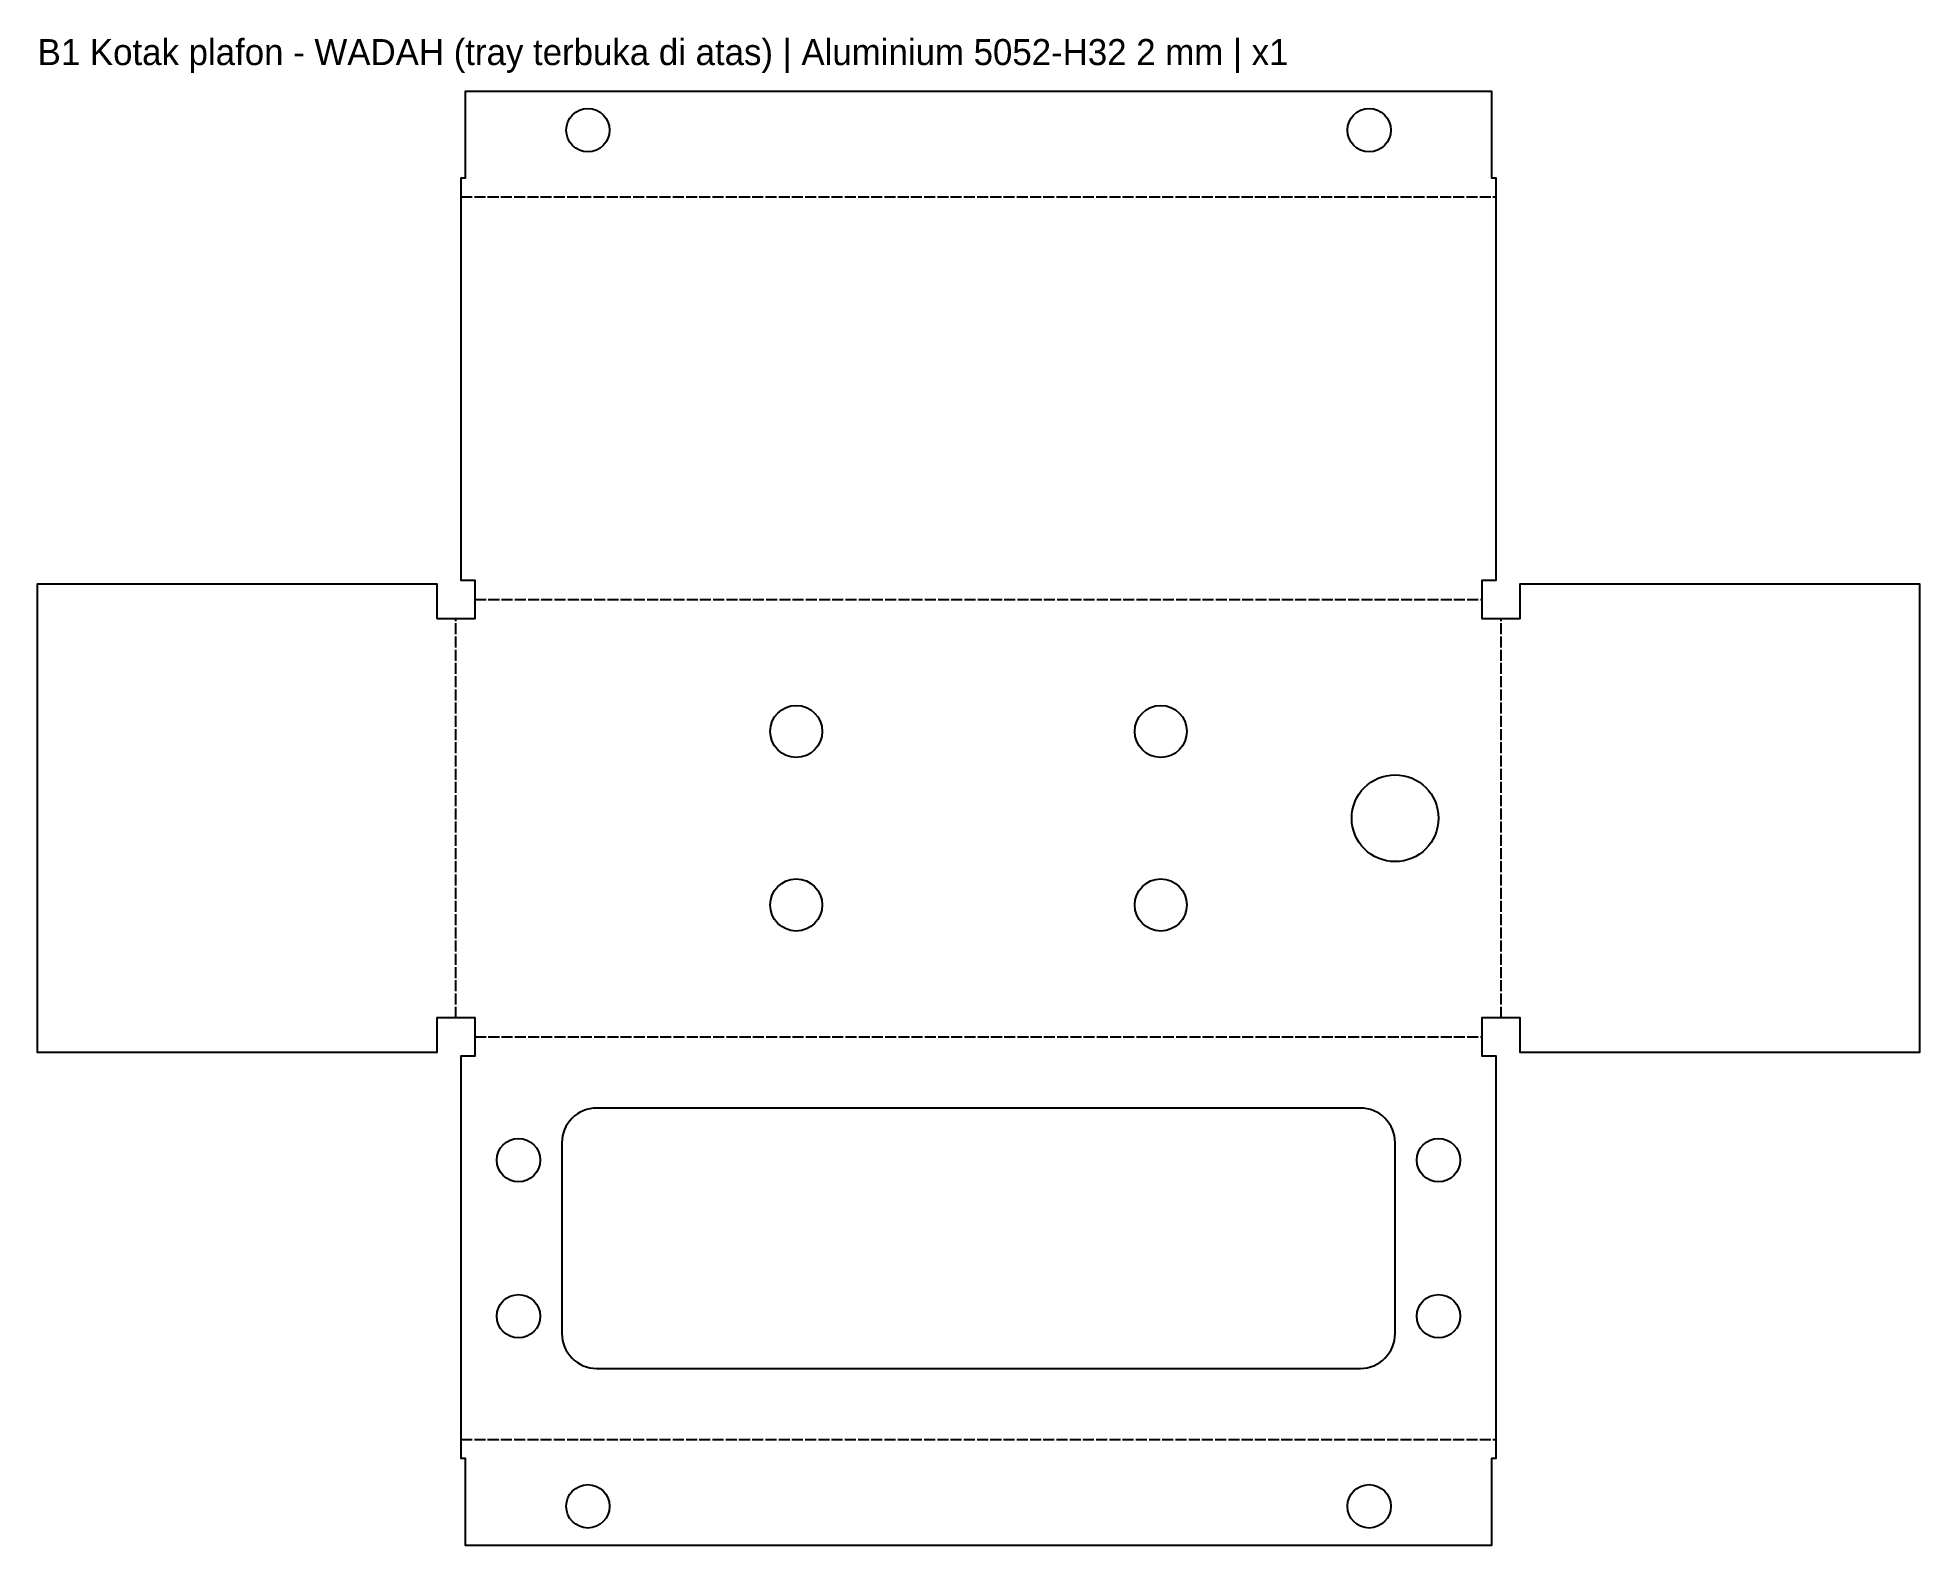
# Model space of a CAD drawing. Header units: millimetres. Extents: x 0 to 217, y 0 to 174.
import ezdxf

# ---------------------------------------------------------------- set-up
doc = ezdxf.new("R2010")
doc.units = ezdxf.units.MM
doc.linetypes.add('DASHED', pattern=[1.524, 1.27, -0.254])
for name, color, linetype in [('BEND', 5, 'DASHED'), ('CUT', 7, 'Continuous'), ('LABEL', 8, 'Continuous')]:
    doc.layers.add(name, color=color, linetype=linetype)

msp = doc.modelspace()

# ---------------------------------------------------------------- linework, layer by layer
at = {"layer": 'BEND', "linetype": 'DASHED'}
for p, q in [((48.8, 155.39), (168, 155.39)), ((50.4, 109), (166.4, 109)), ((48.2, 60.8), (48.2, 106.8)), ((168.6, 60.8), (168.6, 106.8)), ((50.4, 58.6), (166.4, 58.6)), ((48.8, 12.2), (168, 12.2))]:
    msp.add_line(p, q, dxfattribs=at)
at = {"layer": 'CUT'}
msp.add_lwpolyline([(46, 106.8), (50.4, 106.8), (50.4, 111.19), (48.8, 111.19), (48.8, 157.59), (49.3, 157.59), (49.3, 167.59), (167.5, 167.59), (167.5, 157.59), (168, 157.59), (168, 111.19), (166.4, 111.19), (166.4, 106.8), (170.8, 106.8), (170.8, 110.8), (216.8, 110.8), (216.8, 56.8), (170.8, 56.8), (170.8, 60.8), (166.4, 60.8), (166.4, 56.4), (168, 56.4), (168, 10), (167.5, 10), (167.5, 0), (49.3, 0), (49.3, 10), (48.8, 10), (48.8, 56.4), (50.4, 56.4), (50.4, 60.8), (46, 60.8), (46, 56.8), (0, 56.8), (0, 110.8), (46, 110.8)], close=True, dxfattribs=at)
msp.add_lwpolyline([(64.4, 20.4), (152.4, 20.4, 0.414214), (156.4, 24.4), (156.4, 46.4, 0.414214), (152.4, 50.4), (64.4, 50.4, 0.414214), (60.4, 46.4), (60.4, 24.4, 0.414214)], format="xyb", close=True, dxfattribs=at)
for centre, radius in [((63.4, 163.09), 2.5), ((153.4, 163.09), 2.5), ((87.4, 93.8), 3), ((129.4, 93.8), 3), ((156.4, 83.8), 5), ((87.4, 73.8), 3), ((129.4, 73.8), 3), ((55.4, 44.4), 2.5), ((161.4, 44.4), 2.5), ((55.4, 26.4), 2.5), ((161.4, 26.4), 2.5), ((63.4, 4.5), 2.5), ((153.4, 4.5), 2.5)]:
    msp.add_circle(centre, radius, dxfattribs=at)

# ---------------------------------------------------------------- texts
at = {"layer": 'LABEL'}
msp.add_text('B1 Kotak plafon - WADAH (tray terbuka di atas) | Aluminium 5052-H32 2 mm | x1', height=3, dxfattribs=at).set_placement((0, 170.59))

doc.saveas('drawing.dxf')
